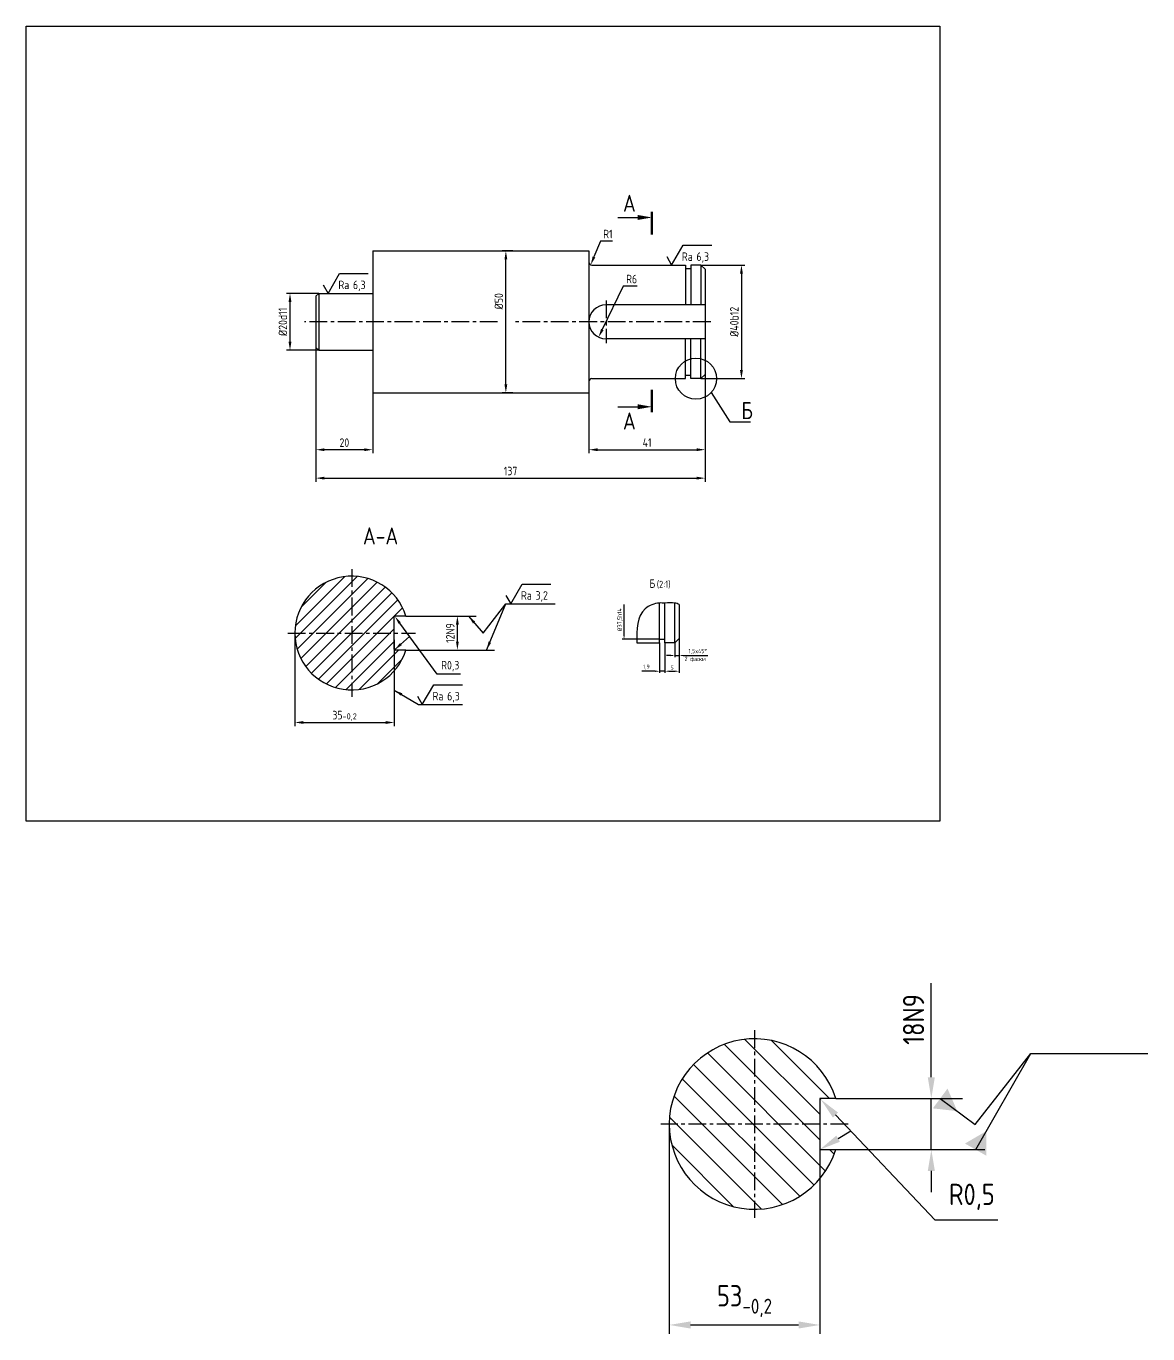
# Model space of a CAD drawing. Header units: millimetres. Extents: x 340 to 1054, y -186 to 274.
# Drawn here: x 659.5 to 1054.4, y -186.2 to 274 of the extents above; entities that cross this region are included whole.
import ezdxf
from ezdxf.enums import TextEntityAlignment as Align

# ---------------------------------------------------------------- set-up
doc = ezdxf.new("R2010")
doc.units = ezdxf.units.MM
doc.header["$LTSCALE"] = 5
doc.linetypes.add('CENTER', pattern=[2, 1.25, -0.25, 0.25, -0.25])
for name, color, linetype in [('Bord', 1, 'Continuous'), ('CEN', 5, 'CENTER'), ('Con', 6, 'Continuous'), ('Cont', 6, 'Continuous'), ('DIM', 7, 'Continuous'), ('HATCH', 2, 'Continuous'), ('Text', 3, 'Continuous'), ('Textb', 6, 'Continuous')]:
    doc.layers.add(name, color=color, linetype=linetype)
doc.styles.add('Style1', font='romans.shx', dxfattribs={"width": 0.8})
doc.dimstyles.new('05 Lin', dxfattribs={"dimscale": 0.5, "dimtxt": 3, "dimasz": 3, "dimexe": 1.25, "dimexo": 0, "dimgap": 1, "dimtad": 1, "dimdec": 3, "dimtxsty": 'Style1', "dimcen": 2.5, "dimclrt": 3, "dimadec": 0, "dimazin": 0, "dimtfac": 1, "dimtdec": 3, "dimtmove": 0, "dimatfit": 3, "dimldrblk": 'DOT', "dimfxl": 1, "dimarcsym": 0})
doc.dimstyles.new('Dia', dxfattribs={"dimtxt": 3, "dimasz": 3, "dimexe": 1.25, "dimexo": 0, "dimgap": 1, "dimtad": 1, "dimtoh": 1, "dimdec": 3, "dimtxsty": 'Style1', "dimcen": 2.5, "dimclrt": 3, "dimadec": 0, "dimazin": 0, "dimtfac": 1, "dimtdec": 3, "dimtmove": 0, "dimatfit": 2, "dimfxl": 1, "dimarcsym": 0})
doc.dimstyles.new('Lin', dxfattribs={"dimtxt": 3, "dimasz": 3, "dimexe": 1.25, "dimexo": 0, "dimgap": 1, "dimtad": 1, "dimdec": 0, "dimtxsty": 'Style1', "dimcen": 2.5, "dimclrt": 3, "dimadec": 0, "dimazin": 0, "dimtfac": 1, "dimtdec": 0, "dimtmove": 0, "dimatfit": 3, "dimldrblk": 'DOT', "dimfxl": 1, "dimarcsym": 0})
doc.dimstyles.new('Lin2.5', dxfattribs={"dimscale": 2.5, "dimtxt": 3, "dimasz": 3, "dimexe": 1.25, "dimexo": 0, "dimgap": 1, "dimtad": 1, "dimdec": 1, "dimtxsty": 'Style1', "dimcen": 2.5, "dimclrt": 3, "dimadec": 0, "dimazin": 0, "dimtfac": 1, "dimtdec": 1, "dimtmove": 0, "dimatfit": 3, "dimldrblk": 'DOT', "dimfxl": 1, "dimarcsym": 0})
doc.dimstyles.new('Lin_2_5', dxfattribs={"dimscale": 2.5, "dimtxt": 3, "dimasz": 3, "dimexe": 1.25, "dimexo": 0, "dimgap": 1.5, "dimtad": 1, "dimtxsty": 'Style1', "dimcen": 2.5, "dimclrt": 3, "dimadec": 0, "dimazin": 0, "dimtfac": 1, "dimtmove": 0, "dimatfit": 3, "dimldrblk": 'DATUMFILLED', "dimfxl": 1, "dimarcsym": 0})
doc.dimstyles.new('Rad_2_5', dxfattribs={"dimscale": 2.5, "dimtxt": 3, "dimasz": 3, "dimexe": 1.25, "dimexo": 0, "dimgap": 1.5, "dimtad": 1, "dimtoh": 1, "dimtxsty": 'Style1', "dimcen": 2.5, "dimclrt": 3, "dimadec": 0, "dimazin": 0, "dimtfac": 1, "dimtmove": 0, "dimatfit": 3, "dimfxl": 1, "dimarcsym": 0})

# ---------------------------------------------------------------- blocks, each defined once
blk = doc.blocks.new('sherISO_03')
at = {"layer": 'Text'}
blk.add_line((4.04, 7), (14.12, 7), dxfattribs=at)
blk.add_lwpolyline([(-1.73, 3), (0, 0), (4.04, 7)], dxfattribs=at)
at = {"layer": 'Text', "style": 'Style1', "width": 0.8}
blk.add_text('Ra', height=3, dxfattribs=at).set_placement((3.58, 1.5))
blk.add_attdef('6,3', (8.73, 1.5), '', height=3, dxfattribs=at)
blk = doc.blocks.new('*D42')
at = {"layer": 'DIM', "color": 0, "lineweight": -2, "transparency": 16777216}
for p, q in [((897.05, 189.9), (912.56, 189.9)), ((911.31, 186.9), (911.31, 152.91)), ((897.05, 149.91), (912.56, 149.91))]:
    blk.add_line(p, q, dxfattribs=at)
at = {"layer": 'DIM', "color": 0, "transparency": 16777216}
for points in [[(910.81, 186.9), (911.81, 186.9), (911.31, 189.9)], [(910.81, 152.91), (911.81, 152.91), (911.31, 149.91)]]:
    blk.add_solid(points, dxfattribs=at)
at = {"layer": 'DIM', "color": 3, "transparency": 16777216, "insert": (908.81, 169.9), "char_height": 3, "attachment_point": 5, "rotation": 90, "style": 'Style1'}
blk.add_mtext('%%c40b12', dxfattribs=at)
blk = doc.blocks.new('_Dot')
at = {"color": 0, "linetype": 'ByBlock', "lineweight": -2}
blk.add_line((-0.5, 0), (-1, 0), dxfattribs=at)
at = {"color": 0, "linetype": 'ByBlock', "const_width": 0.5}
blk.add_lwpolyline([(-0.25, 0, 1), (0.25, 0, 1)], format="xyb", close=True, dxfattribs=at)
blk = doc.blocks.new('*D43')
at = {"layer": 'DIM', "color": 0, "lineweight": -2, "transparency": 16777216}
for p, q in [((762.55, 179.9), (751.16, 179.9)), ((752.41, 176.9), (752.41, 162.9)), ((762.55, 159.9), (751.16, 159.9))]:
    blk.add_line(p, q, dxfattribs=at)
at = {"layer": 'DIM', "color": 0, "transparency": 16777216}
for points in [[(751.91, 176.9), (752.91, 176.9), (752.41, 179.9)], [(751.91, 162.9), (752.91, 162.9), (752.41, 159.9)]]:
    blk.add_solid(points, dxfattribs=at)
at = {"layer": 'DIM', "color": 3, "transparency": 16777216, "insert": (749.91, 169.9), "char_height": 3, "attachment_point": 5, "rotation": 90, "style": 'Style1'}
blk.add_mtext('%%c20d11', dxfattribs=at)
blk = doc.blocks.new('*D46')
at = {"layer": 'DIM', "color": 0, "lineweight": -2, "transparency": 16777216}
for p, q in [((885.9, -112.41), (885.9, -186.24)), ((938.9, -112.41), (938.9, -186.24)), ((893.4, -183.11), (931.4, -183.11))]:
    blk.add_line(p, q, dxfattribs=at)
at = {"layer": 'DIM', "color": 0, "transparency": 16777216}
for points in [[(893.4, -181.86), (893.4, -184.36), (885.9, -183.11)], [(931.4, -181.86), (931.4, -184.36), (938.9, -183.11)]]:
    blk.add_solid(points, dxfattribs=at)
at = {"layer": 'DIM', "color": 3, "transparency": 16777216, "insert": (912.4, -174.11), "char_height": 7.5, "attachment_point": 5, "style": 'Style1'}
blk.add_mtext('\\A1;53{\\H0.7x;\\S^ -0,2;}', dxfattribs=at)
blk = doc.blocks.new('*D47')
at = {"layer": 'DIM', "color": 0, "lineweight": -2, "transparency": 16777216}
for p, q in [((978.15, -95.91), (978.15, -62.84)), ((944.52, -103.41), (981.27, -103.41)), ((978.15, -121.41), (978.15, -103.41)), ((944.52, -121.41), (981.27, -121.41)), ((978.15, -128.91), (978.15, -136.41))]:
    blk.add_line(p, q, dxfattribs=at)
at = {"layer": 'DIM', "color": 0, "transparency": 16777216}
for points in [[(976.9, -95.91), (979.4, -95.91), (978.15, -103.41)], [(976.9, -128.91), (979.4, -128.91), (978.15, -121.41)]]:
    blk.add_solid(points, dxfattribs=at)
at = {"layer": 'DIM', "color": 3, "transparency": 16777216, "insert": (971.9, -75.62), "char_height": 7.5, "attachment_point": 5, "rotation": 90, "style": 'Style1'}
blk.add_mtext('18N9', dxfattribs=at)
blk = doc.blocks.new('*D48')
at = {"layer": 'DIM', "color": 0, "lineweight": -2, "transparency": 16777216}
for p, q in [((938.9, -103.41), (939.26, -103.78)), ((979.52, -146.24), (944.42, -109.22)), ((1001.56, -146.24), (979.52, -146.24))]:
    blk.add_line(p, q, dxfattribs=at)
at = {"layer": 'DIM', "color": 0, "transparency": 16777216}
blk.add_solid([(945.32, -108.36), (943.51, -110.08), (939.26, -103.78)], dxfattribs=at)
at = {"layer": 'DIM', "color": 3, "transparency": 16777216, "insert": (992.41, -138.03), "char_height": 7.5, "attachment_point": 5, "style": 'Style1'}
blk.add_mtext('R0,5', dxfattribs=at)
blk = doc.blocks.new('*D50')
at = {"layer": 'DIM', "color": 0, "lineweight": -2, "transparency": 16777216}
for p, q in [((898.55, 151.41), (898.55, 123.65)), ((857.65, 144.9), (857.65, 123.65)), ((860.65, 124.9), (895.55, 124.9))]:
    blk.add_line(p, q, dxfattribs=at)
at = {"layer": 'DIM', "color": 0, "transparency": 16777216}
for points in [[(860.65, 125.4), (860.65, 124.4), (857.65, 124.9)], [(895.55, 125.4), (895.55, 124.4), (898.55, 124.9)]]:
    blk.add_solid(points, dxfattribs=at)
at = {"layer": 'DIM', "color": 3, "transparency": 16777216, "insert": (878.1, 127.4), "char_height": 3, "attachment_point": 5, "style": 'Style1'}
blk.add_mtext('41', dxfattribs=at)
blk = doc.blocks.new('*D51')
at = {"layer": 'DIM', "color": 0, "lineweight": -2, "transparency": 16777216}
for p, q in [((830.9, 194.9), (827.15, 194.9)), ((828.4, 147.9), (828.4, 191.9)), ((830.9, 144.9), (827.15, 144.9))]:
    blk.add_line(p, q, dxfattribs=at)
at = {"layer": 'DIM', "color": 0, "transparency": 16777216}
for points in [[(827.9, 191.9), (828.9, 191.9), (828.4, 194.9)], [(827.9, 147.9), (828.9, 147.9), (828.4, 144.9)]]:
    blk.add_solid(points, dxfattribs=at)
at = {"layer": 'DIM', "color": 3, "transparency": 16777216, "insert": (825.9, 177.15), "char_height": 3, "attachment_point": 5, "rotation": 90, "style": 'Style1'}
blk.add_mtext('%%c50', dxfattribs=at)
blk = doc.blocks.new('*D52')
at = {"layer": 'DIM', "color": 0, "lineweight": -2, "transparency": 16777216}
for p, q in [((898.55, 151.41), (898.55, 113.65)), ((761.55, 133.78), (761.55, 113.65)), ((764.55, 114.9), (895.55, 114.9))]:
    blk.add_line(p, q, dxfattribs=at)
at = {"layer": 'DIM', "color": 0, "transparency": 16777216}
for points in [[(764.55, 115.4), (764.55, 114.4), (761.55, 114.9)], [(895.55, 115.4), (895.55, 114.4), (898.55, 114.9)]]:
    blk.add_solid(points, dxfattribs=at)
at = {"layer": 'DIM', "color": 3, "transparency": 16777216, "insert": (830.05, 117.4), "char_height": 3, "attachment_point": 5, "style": 'Style1'}
blk.add_mtext('137', dxfattribs=at)
blk = doc.blocks.new('sherISO_04')
at = {"layer": 'Text'}
blk.add_line((4.04, 7), (14.12, 7), dxfattribs=at)
blk.add_lwpolyline([(-1.73, 3), (0, 0), (4.04, 7)], dxfattribs=at)
at = {"layer": 'Text', "style": 'Style1', "width": 0.8}
blk.add_text('Ra', height=3, dxfattribs=at).set_placement((3.58, 1.5))
blk.add_attdef('3,2', (8.73, 1.5), '', height=3, dxfattribs=at)
blk = doc.blocks.new('*D53')
at = {"layer": 'DIM', "color": 0, "lineweight": -2, "transparency": 16777216}
for p, q in [((793.22, 66.38), (812.58, 66.38)), ((811.33, 57.38), (811.33, 63.38)), ((793.22, 54.38), (812.58, 54.38))]:
    blk.add_line(p, q, dxfattribs=at)
at = {"layer": 'DIM', "color": 0, "transparency": 16777216}
for points in [[(810.83, 63.38), (811.83, 63.38), (811.33, 66.38)], [(810.83, 57.38), (811.83, 57.38), (811.33, 54.38)]]:
    blk.add_solid(points, dxfattribs=at)
at = {"layer": 'DIM', "color": 3, "transparency": 16777216, "insert": (808.83, 60.38), "char_height": 3, "attachment_point": 5, "rotation": 90, "style": 'Style1'}
blk.add_mtext('12N9', dxfattribs=at)
blk = doc.blocks.new('*D54')
at = {"layer": 'DIM', "color": 0, "lineweight": -2, "transparency": 16777216}
for p, q in [((804.16, 45.93), (791.03, 63.9)), ((812.47, 45.93), (804.16, 45.93))]:
    blk.add_line(p, q, dxfattribs=at)
at = {"layer": 'DIM', "color": 0, "transparency": 16777216}
blk.add_solid([(791.43, 64.2), (790.62, 63.61), (789.26, 66.32)], dxfattribs=at)
at = {"layer": 'DIM', "color": 3, "transparency": 16777216, "insert": (808.81, 48.71), "char_height": 3, "attachment_point": 5, "style": 'Style1'}
blk.add_mtext('R0,3', dxfattribs=at)
blk = doc.blocks.new('*D55')
at = {"layer": 'DIM', "color": 0, "lineweight": -2, "transparency": 16777216}
for p, q in [((754.13, 60.38), (754.13, 27.66)), ((789.13, 57.95), (789.13, 27.66)), ((757.13, 28.91), (786.13, 28.91))]:
    blk.add_line(p, q, dxfattribs=at)
at = {"layer": 'DIM', "color": 0, "transparency": 16777216}
for points in [[(757.13, 29.41), (757.13, 28.41), (754.13, 28.91)], [(786.13, 29.41), (786.13, 28.41), (789.13, 28.91)]]:
    blk.add_solid(points, dxfattribs=at)
at = {"layer": 'DIM', "color": 3, "transparency": 16777216, "insert": (771.63, 31.51), "char_height": 3, "attachment_point": 5, "style": 'Style1'}
blk.add_mtext('35{\\H0.7x;\\S^ -0,2;}', dxfattribs=at)
blk = doc.blocks.new('ZNAK02')
at = {"layer": 'Textb', "style": 'Style1', "width": 0.8}
blk.add_attdef('А-А', text='', height=6, dxfattribs=at).set_placement((13.92, -0.06), align=Align.RIGHT)
blk.add_attdef('SC(1)', (14.94, -0.06), '', height=5, dxfattribs=at)
blk = doc.blocks.new('razrez01')
at = {"layer": 'Text'}
blk.add_lwpolyline([(-12, 0), (-5, 0)], dxfattribs=at)
blk.add_lwpolyline([(0, 0, 0, 1.76, 0), (-5, 0, 1.76, 1.76, 0)], format="xyseb", dxfattribs=at)
at = {"layer": 'Text', "const_width": 0.8}
blk.add_lwpolyline([(0, 2), (0, -6)], dxfattribs=at)
at = {"layer": 'Textb', "style": 'Style1', "width": 0.8}
blk.add_attdef('A', (-10.16, 2), '', height=6, dxfattribs=at)
blk = doc.blocks.new('*D59')
at = {"layer": 'DIM', "color": 0, "lineweight": -2, "transparency": 16777216}
for p, q in [((884.39, 56.95), (884.39, 46.33)), ((889.39, 58.64), (889.39, 46.33)), ((885.89, 46.95), (887.89, 46.95))]:
    blk.add_line(p, q, dxfattribs=at)
at = {"layer": 'DIM', "color": 0, "transparency": 16777216}
for points in [[(885.89, 47.2), (885.89, 46.7), (884.39, 46.95)], [(887.89, 47.2), (887.89, 46.7), (889.39, 46.95)]]:
    blk.add_solid(points, dxfattribs=at)
at = {"layer": 'DIM', "color": 3, "transparency": 16777216, "insert": (886.89, 48.2), "char_height": 1.5, "attachment_point": 5, "style": 'Style1'}
blk.add_mtext('5', dxfattribs=at)
blk = doc.blocks.new('*D60')
at = {"layer": 'DIM', "color": 0, "lineweight": -2, "transparency": 16777216}
for p, q in [((882.49, 56.95), (882.49, 46.33)), ((884.39, 56.95), (884.39, 46.33)), ((880.99, 46.95), (876.2, 46.95)), ((884.39, 46.95), (882.49, 46.95)), ((885.89, 46.95), (887.39, 46.95))]:
    blk.add_line(p, q, dxfattribs=at)
at = {"layer": 'DIM', "color": 0, "transparency": 16777216}
for points in [[(880.99, 47.2), (880.99, 46.7), (882.49, 46.95)], [(885.89, 47.2), (885.89, 46.7), (884.39, 46.95)]]:
    blk.add_solid(points, dxfattribs=at)
at = {"layer": 'DIM', "color": 3, "transparency": 16777216, "insert": (877.84, 48.35), "char_height": 1.5, "attachment_point": 5, "style": 'Style1'}
blk.add_mtext('1,9', dxfattribs=at)
blk = doc.blocks.new('*D61')
at = {"layer": 'DIM', "color": 0, "lineweight": -2, "transparency": 16777216}
for p, q in [((887.89, 56.95), (887.89, 51.86)), ((889.39, 58.64), (889.39, 51.86)), ((886.39, 52.48), (884.89, 52.48)), ((887.89, 52.48), (889.39, 52.48)), ((890.89, 52.48), (899.44, 52.48))]:
    blk.add_line(p, q, dxfattribs=at)
at = {"layer": 'DIM', "color": 0, "transparency": 16777216}
for points in [[(886.39, 52.73), (886.39, 52.23), (887.89, 52.48)], [(890.89, 52.73), (890.89, 52.23), (889.39, 52.48)]]:
    blk.add_solid(points, dxfattribs=at)
at = {"layer": 'DIM', "color": 3, "transparency": 16777216, "insert": (895.92, 53.87), "char_height": 1.5, "attachment_point": 5, "style": 'Style1'}
blk.add_mtext('1,5x45%%D', dxfattribs=at)
blk = doc.blocks.new('ZNAK01')
at = {"layer": 'Textb', "style": 'Style1', "width": 0.8}
blk.add_attdef('А', text='', height=6, dxfattribs=at).set_placement((3.95, -0.02), align=Align.RIGHT)
blk.add_attdef('SC(1)', (5.07, -0.02), '', height=5, dxfattribs=at)
blk = doc.blocks.new('*D62')
at = {"layer": 'DIM', "color": 0, "lineweight": -2, "transparency": 16777216}
for p, q in [((861.7, 198.3), (859.41, 192.75)), ((865.9, 198.3), (861.7, 198.3))]:
    blk.add_line(p, q, dxfattribs=at)
at = {"layer": 'DIM', "color": 0, "transparency": 16777216}
blk.add_solid([(858.95, 192.94), (859.88, 192.56), (858.27, 189.98)], dxfattribs=at)
at = {"layer": 'DIM', "color": 3, "transparency": 16777216, "insert": (864.3, 200.8), "char_height": 3, "attachment_point": 5, "style": 'Style1'}
blk.add_mtext('R1', dxfattribs=at)
blk = doc.blocks.new('*D63')
at = {"layer": 'DIM', "color": 0, "lineweight": -2, "transparency": 16777216}
for p, q in [((761.55, 160.9), (761.55, 123.65)), ((781.55, 144.9), (781.55, 123.65)), ((778.55, 124.9), (764.55, 124.9))]:
    blk.add_line(p, q, dxfattribs=at)
at = {"layer": 'DIM', "color": 0, "transparency": 16777216}
for points in [[(764.55, 125.4), (764.55, 124.4), (761.55, 124.9)], [(778.55, 125.4), (778.55, 124.4), (781.55, 124.9)]]:
    blk.add_solid(points, dxfattribs=at)
at = {"layer": 'DIM', "color": 3, "transparency": 16777216, "insert": (771.55, 127.4), "char_height": 3, "attachment_point": 5, "style": 'Style1'}
blk.add_mtext('20', dxfattribs=at)
blk = doc.blocks.new('*D64')
at = {"layer": 'DIM', "color": 0, "lineweight": -2, "transparency": 16777216}
for p, q in [((869.71, 182.46), (862.35, 167.2)), ((874.6, 182.46), (869.71, 182.46))]:
    blk.add_line(p, q, dxfattribs=at)
at = {"layer": 'DIM', "color": 0, "transparency": 16777216}
blk.add_solid([(861.9, 167.42), (862.8, 166.98), (861.04, 164.5)], dxfattribs=at)
at = {"layer": 'DIM', "color": 3, "transparency": 16777216, "insert": (872.65, 184.96), "char_height": 3, "attachment_point": 5, "style": 'Style1'}
blk.add_mtext('R6', dxfattribs=at)

msp = doc.modelspace()

# ---------------------------------------------------------------- hatches: boundary and pattern name
at = {"layer": 'HATCH'}
h = msp.add_hatch(dxfattribs=at)
h.set_pattern_fill('ANSI31', color=256, style=0)
h.set_pattern_definition([(45, (103.9474, 126.548), (-2.245064, 2.245064), [])])
h.paths.add_polyline_path([(774.137, 80.3863, 0.41421356), (754.1315, 60.3807), (774.137, 60.3807)])
h.paths.add_polyline_path([(774.137, 80.3863), (774.137, 60.3807), (789.135, 60.3807), (789.135, 66.0807, -0.41421356), (789.435, 66.3807), (793.2216, 66.3807, 0.32756231)])
h.paths.add_polyline_path([(793.2216, 54.3807), (789.435, 54.3807, -0.41421356), (789.135, 54.6807), (789.135, 60.3807), (774.137, 60.3807), (774.137, 40.3752, 0.32756231)])
h.paths.add_polyline_path([(774.137, 60.3807), (754.1315, 60.3807, 0.41421356), (774.137, 40.3752)])
at = {"layer": 'HATCH', "ltscale": 0.48}
h = msp.add_hatch(dxfattribs=at)
h.set_pattern_fill('ANSI31', color=256, scale=2, angle=90, style=0)
h.set_pattern_definition([(135, (-1110.1046, -852.831), (-4.490128, -4.490128), [])])
h.paths.add_polyline_path([(915.9036, -82.4079, 0.41421356), (885.9036, -112.4079), (915.9036, -112.4079)])
h.paths.add_polyline_path([(915.9036, -112.4079), (938.9036, -112.4079), (938.9036, -103.4079), (944.5217, -103.4079, 0.32753822), (915.9036, -82.4079)])
h.paths.add_polyline_path([(944.5217, -121.4079), (938.9036, -121.4079), (938.9036, -112.4079), (915.9036, -112.4079), (915.9036, -142.4079, 0.32753822)])
h.paths.add_polyline_path([(915.9036, -112.4079), (885.9036, -112.4079, 0.41421356), (915.9036, -142.4079)])

# ---------------------------------------------------------------- linework, layer by layer
at = {"layer": 'Bord'}
msp.add_open_spline([(889.3868, 70.4562), (888.8914, 70.65), (887.2979, 71.2734), (884.9063, 70.8526), (881.3325, 71.1138), (874.4465, 68.3561), (874.4703, 61.6263), (874.4868, 56.9519)], degree=3, knots=[0, 0, 0, 0, 1.57870808, 5.07870808, 6.97870807, 12.40427387, 24.74379472, 24.74379472, 24.74379472, 24.74379472], dxfattribs=at)
at = {"layer": 'CEN'}
for p, q in [((863.6517, 177.4074), (863.6517, 162.3966)), ((825.484, 169.904), (757.5371, 169.904)), ((900.4994, 169.904), (830.7423, 169.904)), ((774.137, 82.8527), (774.137, 37.9088)), ((751.6651, 60.3807), (796.609, 60.3807)), ((915.9036, -79.4079), (915.9036, -145.4079)), ((948.9036, -112.4079), (882.9036, -112.4079))]:
    msp.add_line(p, q, dxfattribs=at)
at = {"layer": 'Con'}
for p, q in [((868.497, 175.9022), (863.6517, 175.9022)), ((898.5514, 175.9022), (868.497, 175.9022)), ((868.3708, 163.9022), (863.6517, 163.9022)), ((898.5514, 163.9022), (868.3708, 163.9022))]:
    msp.add_line(p, q, dxfattribs=at)
msp.add_lwpolyline([(944.5217, -103.4079), (938.9036, -103.4079), (938.9036, -121.4079), (944.5217, -121.4079)], dxfattribs=at)
for centre, radius, start, end in [((863.6517, 169.9022), 6, 90, 270), ((915.9036, -112.4079), 30, 17.457603, 342.542397)]:
    msp.add_arc(centre, radius, start, end, dxfattribs=at)
at = {"layer": 'Cont'}
for p, q in [((781.5516, 194.9022), (857.6517, 194.9022)), ((781.5516, 194.9022), (781.5516, 144.9022)), ((857.6517, 194.9022), (857.6517, 160.4733)), ((857.6517, 194.9022), (857.6517, 144.9022)), ((858.6517, 189.9009), (891.6517, 189.9009)), ((883.6517, 189.9016), (891.6517, 189.9016)), ((883.6517, 189.9009), (883.6517, 189.9016)), ((886.6517, 189.9016), (886.6517, 189.9009)), ((891.6517, 189.9009), (891.6514, 175.9022)), ((893.5517, 189.9009), (893.5514, 175.9022)), ((897.0517, 189.9008), (893.5517, 189.9009)), ((897.0517, 189.9008), (897.0514, 175.9022)), ((898.5517, 188.4008), (897.0517, 189.9008)), ((891.6517, 188.6522), (893.5517, 188.6522)), ((898.5517, 188.4008), (898.5517, 151.4072)), ((761.5516, 178.904), (762.5516, 179.904)), ((762.5516, 179.904), (773.5516, 179.904)), ((762.5516, 179.904), (762.5516, 159.904)), ((773.5516, 179.904), (781.5516, 179.904)), ((761.5516, 178.904), (761.5516, 160.904)), ((891.6517, 149.907), (891.6514, 163.9022)), ((893.5517, 149.9071), (893.5514, 163.9022)), ((897.0517, 149.9071), (897.0514, 163.9022)), ((762.5516, 159.904), (761.5516, 160.904)), ((762.5516, 159.904), (773.5516, 159.904)), ((773.5516, 159.904), (781.5516, 159.904)), ((858.6517, 149.907), (891.6517, 149.907)), ((883.6517, 149.907), (883.6517, 149.9063)), ((883.6517, 149.9063), (891.6517, 149.9063)), ((886.6517, 149.9063), (886.6517, 149.907)), ((891.6517, 151.1558), (893.5517, 151.1558)), ((897.0517, 149.9071), (893.5517, 149.9071)), ((898.5517, 151.4072), (897.0517, 149.9071)), ((781.5516, 144.9022), (857.6517, 144.9022)), ((882.4868, 56.9526), (882.4865, 70.9477)), ((884.3868, 56.9526), (884.3865, 70.9477)), ((887.8868, 56.9527), (887.8865, 70.9477)), ((889.3868, 70.4562), (889.3868, 58.4527)), ((789.135, 54.6807), (789.135, 66.0807)), ((793.2216, 66.3807), (789.435, 66.3807)), ((874.4868, 56.9526), (882.4868, 56.9526)), ((874.4868, 56.9519), (882.4868, 56.9519)), ((882.4868, 58.2013), (884.3868, 58.2013)), ((887.8868, 56.9527), (884.3868, 56.9526)), ((889.3868, 58.4527), (887.8868, 56.9527)), ((793.2216, 54.3807), (789.435, 54.3807))]:
    msp.add_line(p, q, dxfattribs=at)
for centre, radius, start, end in [((858.6517, 190.9009), 1, 180, 270), ((858.6517, 148.907), 1, 90, 180), ((774.137, 60.3807), 20.0055, 17.452617, 342.547383), ((789.435, 66.0807), 0.3, 90, 180), ((789.435, 54.6807), 0.3, 180, 270)]:
    msp.add_arc(centre, radius, start, end, dxfattribs=at)
at = {"layer": 'DIM'}
for p, q in [((869.9993, 59.7013), (869.9993, 70.4562)), ((812.5788, 66.3807), (817.9319, 66.3807)), ((882.4868, 58.2013), (869.3743, 58.2013)), ((812.5788, 54.3807), (824.3374, 54.3807)), ((981.2722, -103.4079), (989.1312, -103.4079)), ((949.8049, -114.9044), (945.3445, -117.5654)), ((981.2722, -121.4081), (996.9902, -121.4081))]:
    msp.add_line(p, q, dxfattribs=at)
msp.add_circle((895.3017, 149.9071), 7.2508, dxfattribs=at)
for points in [[(869.7493, 59.7013), (870.2493, 59.7013), (869.9993, 58.2013)], [(944.7041, -116.4919), (945.9849, -118.6389), (938.9036, -121.4079)]]:
    msp.add_solid(points, dxfattribs=at)
at = {"layer": 'Text'}
msp.add_lwpolyline([(659.5391, 273.9598), (981.1758, 273.9598), (981.1758, -5.8737), (659.5391, -5.8737)], close=True, dxfattribs=at)

# ---------------------------------------------------------------- block references
at = {"layer": 'Cont'}
for name, p, values in [('razrez01', (879.7828, 206.6299), {'A': 'А'}), ('sherISO_03', (886.7525, 189.8521), {'6,3': '6,3'})]:
    msp.add_blockref(name, p, dxfattribs=at).add_auto_attribs(values)
ref = msp.add_blockref('razrez01', (879.7828, 140.0163), dxfattribs=dict(at, xscale=-1, rotation=180))
ref.add_attrib('A', 'А', (869.6228, 132.0163), dxfattribs={"layer": 'Textb', "height": 6, "style": 'Style1', "width": 0.8})
ref = msp.add_blockref('ZNAK02', (776.5721, 91.6204), dxfattribs=at)
ref.add_attrib('А-А', 'А-А', dxfattribs={"layer": 'Textb', "height": 6, "style": 'Style1', "width": 0.8}).set_placement((790.4957, 91.5615), align=Align.RIGHT)
at = {"layer": 'Cont', "xscale": 0.5, "yscale": 0.5, "zscale": 0.5}
msp.add_blockref('ZNAK01', (878.9966, 76.2965), dxfattribs=at).add_auto_attribs({'А': 'Б', 'SC(1)': '(2:1)'})
at = {"layer": 'DIM'}
for name, p, values in [('sherISO_03', (765.8546, 179.904), {'6,3': '6,3'}), ('sherISO_04', (830.1231, 70.6174), {'3,2': '3,2'}), ('sherISO_04', (798.9902, 35.186), {'3,2': '6,3'})]:
    msp.add_blockref(name, p, dxfattribs=at).add_auto_attribs(values)

# ---------------------------------------------------------------- texts
at = {"layer": 'Cont', "insert": (911.263, 135.6745), "char_height": 6, "attachment_point": 7, "style": 'Style1'}
msp.add_mtext('Б', dxfattribs=at)
at = {"layer": 'DIM', "color": 3, "insert": (868.6064, 65.0788), "char_height": 1.5, "attachment_point": 5, "rotation": 90, "style": 'Style1'}
msp.add_mtext('%%C37,5h14', dxfattribs=at)
at = {"layer": 'Text', "style": 'Style1', "width": 0.8}
msp.add_text('2 фаски', height=1.5, dxfattribs=at).set_placement((891.2991, 50.553))

# ---------------------------------------------------------------- dimensions: what is measured, and where the dimension line sits
at = {"layer": 'DIM'}
for center, mpoint, dimstyle, override, picture, middle in [((858.6517, 190.9009), (858.2712, 189.9761), 'Dia', {"dimtmove": 1}, '*D62', (861.6956, 198.2992)), ((863.6517, 169.9022), (861.0442, 164.4984), 'Dia', {"dimtmove": 1}, '*D64', (869.7101, 182.4577)), ((789.435, 66.0807), (789.258, 66.323), 'Dia', {"dimtmove": 1}, '*D54', (804.1556, 45.9274)), ((938.9036, -103.4079), (939.2556, -103.7791), 'Rad_2_5', {"dimdec": 1, "dimtmove": 1}, '*D48', (979.5195, -146.2414))]:
    dim = msp.add_radius_dim(center=center, mpoint=mpoint, dimstyle=dimstyle, override=override, dxfattribs=at)
    dim.commit()
    dim.dimension.update_dxf_attribs({"geometry": picture, "text_midpoint": middle, "dimtype": 164})
dim = msp.add_linear_dim(base=(828.3996, 194.9022), p1=(830.8996, 144.9022), p2=(830.8996, 194.9022), angle=90, text='%%c<>', dimstyle='Dia', override={"dimdec": 0}, dxfattribs=at)
dim.commit()
dim.dimension.update_dxf_attribs({"geometry": '*D51', "text_midpoint": (828.3996, 177.153), "dimtype": 160})
for base, p1, p2, text, picture, middle in [((911.3121, 149.9071), (897.0517, 189.9008), (897.0517, 149.9071), '%%c<>b12', '*D42', (908.8121, 169.904)), ((752.4087, 159.9026), (762.5516, 179.904), (762.5516, 159.9026), '%%c<>d11', '*D43', (749.9087, 169.9033))]:
    dim = msp.add_linear_dim(base=base, p1=p1, p2=p2, angle=90, text=text, dimstyle='Lin', override={"dimdec": 0}, dxfattribs=at)
    dim.commit()
    dim.dimension.update_dxf_attribs({"geometry": picture, "text_midpoint": middle})
for base, p1, p2, dimstyle, picture, middle in [((761.5516, 124.8959), (781.5516, 144.9022), (761.5516, 160.904), 'Lin', '*D63', (771.5516, 127.3959)), ((898.5517, 114.9022), (761.5516, 133.779), (898.5517, 151.4072), 'Dia', '*D52', (830.0516, 117.4022)), ((898.5517, 124.9022), (857.6517, 144.9022), (898.5517, 151.4072), 'Lin', '*D50', (878.1017, 127.4022)), ((882.4868, 46.9526), (884.3868, 56.9526), (882.4868, 56.9526), '05 Lin', '*D60', (877.8439, 48.3455)), ((889.3868, 46.9526), (884.3868, 56.9526), (889.3868, 58.6364), '05 Lin', '*D59', (886.8868, 48.2026))]:
    dim = msp.add_linear_dim(base=base, p1=p1, p2=p2, dimstyle=dimstyle, dxfattribs=at)
    dim.commit()
    dim.dimension.update_dxf_attribs({"geometry": picture, "text_midpoint": middle})
dim = msp.add_linear_dim(base=(811.3288, 66.3807), p1=(793.2216, 54.3807), p2=(793.2216, 66.3807), angle=90, text='<>N9', dimstyle='Lin', dxfattribs=at)
dim.commit()
dim.dimension.update_dxf_attribs({"geometry": '*D53', "text_midpoint": (808.8288, 60.3807)})
for base, p1, p2, text, dimstyle, override, picture, middle in [((789.135, 28.91), (754.1315, 60.3807), (789.135, 57.9534), '<>{\\H0.7x;\\S^ -0,2;}', 'Dia', {"dimdec": 0}, '*D55', (771.6332, 31.51)), ((938.9036, -183.1137), (885.9036, -112.4079), (938.9036, -112.4079), '\\A1;<>{\\H0.7x;\\S^ -0,2;}', 'Lin2.5', {"dimgap": 2}, '*D46', (912.4036, -174.1137))]:
    dim = msp.add_linear_dim(base=base, p1=p1, p2=p2, text=text, dimstyle=dimstyle, override=override, dxfattribs=at)
    dim.commit()
    dim.dimension.update_dxf_attribs({"geometry": picture, "text_midpoint": middle})
dim = msp.add_linear_dim(base=(889.3868, 52.482), p1=(887.8868, 56.9527), p2=(889.3868, 58.6364), text='<>x45%%D', dimstyle='05 Lin', dxfattribs=at)
dim.commit()
dim.dimension.update_dxf_attribs({"geometry": '*D61', "text_midpoint": (895.9153, 53.8748)})
dim = msp.add_linear_dim(base=(978.1472, -121.4081), p1=(944.5217, -103.4079), p2=(944.5217, -121.4081), angle=90, text='<>N9', dimstyle='Lin2.5', dxfattribs=at)
dim.commit()
dim.dimension.update_dxf_attribs({"geometry": '*D47', "text_midpoint": (978.1472, -75.6222), "dimtype": 160})

# ---------------------------------------------------------------- leaders
at = {"layer": 'DIM', "annotation_type": 0, "has_hookline": 1, "hookline_direction": 0, "text_width": 3.2673}
msp.add_leader([(900.6419, 145.0023), (907.263, 134.6745), (910.263, 134.6745)], dimstyle='Dia', override={"dimldrblk": 'None'}, dxfattribs=at)
at = {"layer": 'DIM'}
for points, override in [([(815.2554, 66.3807), (820.3621, 60.3248), (828.3928, 70.6174)], {"dimgap": 1, "dimtad": 0}), ([(821.5881, 54.3807), (828.3928, 70.6174), (845.777, 70.6174)], {"dimgap": 1, "dimtad": 0}), ([(789.2228, 54.4686), (794.4518, 59.2125)], {"dimgap": 1, "dimtad": 0}), ([(789.135, 40.2691), (797.6722, 35.186), (813.1854, 35.186)], {"dimtad": 0})]:
    msp.add_leader(points, dimstyle='Dia', override=override, dxfattribs=at)
for points in [[(981.2722, -103.4079), (993.5888, -112.5269), (1013.1393, -87.5497)], [(993.7717, -121.4081), (1013.1393, -87.5497), (1054.3686, -87.5497)]]:
    msp.add_leader(points, dimstyle='Lin_2_5', dxfattribs=at)

doc.saveas('drawing.dxf')
